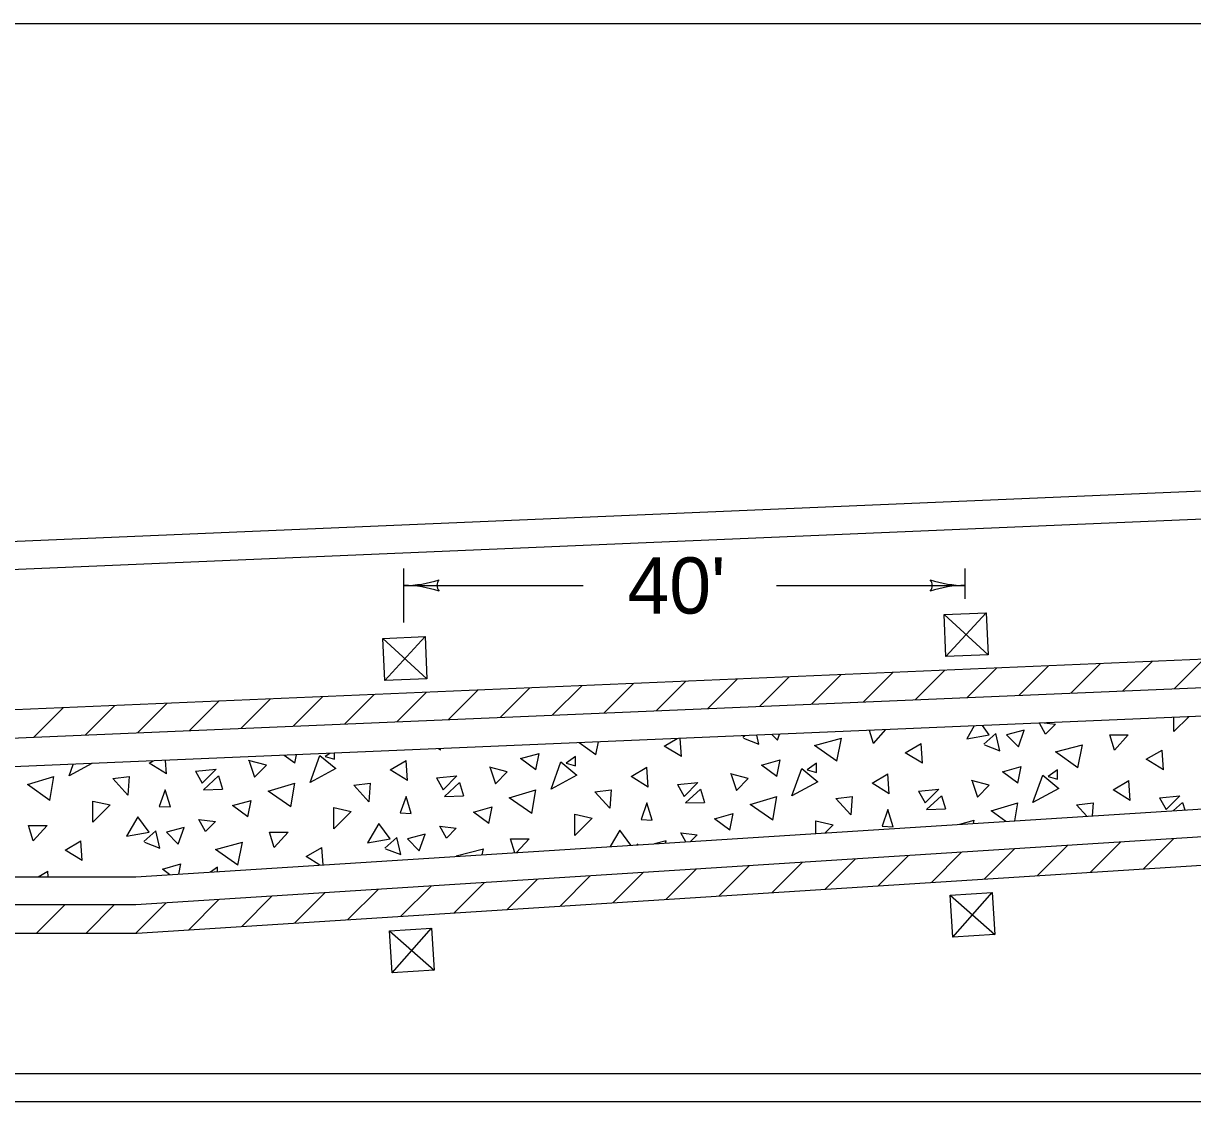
# Model space of a CAD drawing. Extents: x 1007 to 1035.5, y 1000.5 to 1021.5.
# Drawn here: x 1019.955 to 1024.118, y 1017.663 to 1021.5 of the extents above; entities that cross this region are included whole.
import ezdxf

# ---------------------------------------------------------------- set-up
doc = ezdxf.new("R2010")
doc.units = 0
doc.layers.add('Level 1', color=7, linetype='Continuous')
doc.layers.add('Level 10', color=7, linetype='Continuous')

msp = doc.modelspace()

# ---------------------------------------------------------------- linework, layer by layer
at = {"layer": 'Level 1'}
for p, q in [((1023.2335, 1019.3959), (1023.3833, 1019.4023)), ((1023.2398, 1019.2461), (1023.2335, 1019.3959)), ((1023.2335, 1019.3959), (1023.3897, 1019.2524)), ((1023.2398, 1019.2461), (1023.3833, 1019.4023)), ((1023.3833, 1019.4023), (1023.3897, 1019.2524)), ((1021.2353, 1019.311), (1021.3852, 1019.3174)), ((1021.2417, 1019.1612), (1021.3852, 1019.3174)), ((1021.3852, 1019.3174), (1021.3915, 1019.1675)), ((1030.3558, 1019.3), (1015.4558, 1018.6625)), ((1021.2417, 1019.1612), (1021.2353, 1019.311)), ((1021.2353, 1019.311), (1021.3915, 1019.1675)), ((1023.3897, 1019.2524), (1023.2398, 1019.2461)), ((1023.8693, 1019.1243), (1023.9738, 1019.2289)), ((1024.0538, 1019.1323), (1024.1584, 1019.2368)), ((1022.9462, 1019.0852), (1023.0507, 1019.1897)), ((1023.1308, 1019.093), (1023.2353, 1019.1975)), ((1023.3154, 1019.1008), (1023.4199, 1019.2053)), ((1023.5, 1019.1087), (1023.6045, 1019.2132)), ((1023.6847, 1019.1165), (1023.7892, 1019.221)), ((1021.3915, 1019.1675), (1021.2417, 1019.1612)), ((1022.0231, 1019.0459), (1022.1276, 1019.1504)), ((1022.2077, 1019.0538), (1022.3122, 1019.1583)), ((1022.3923, 1019.0617), (1022.4968, 1019.1662)), ((1022.5769, 1019.0695), (1022.6814, 1019.174)), ((1022.7615, 1019.0773), (1022.8661, 1019.1818)), ((1020.9153, 1018.9989), (1021.0198, 1019.1034)), ((1021.1, 1019.0068), (1021.2045, 1019.1113)), ((1021.2846, 1019.0146), (1021.3891, 1019.1191)), ((1021.4692, 1019.0224), (1021.5737, 1019.1269)), ((1021.6538, 1019.0303), (1021.7583, 1019.1348)), ((1021.8384, 1019.0381), (1021.9429, 1019.1426)), ((1019.9923, 1018.9597), (1020.0968, 1019.0642)), ((1020.1768, 1018.9675), (1020.2813, 1019.072)), ((1020.3558, 1018.4625), (1030.3558, 1019.1)), ((1020.3615, 1018.9753), (1020.466, 1019.0798)), ((1020.5461, 1018.9833), (1020.6506, 1019.0878)), ((1020.7308, 1018.9911), (1020.8353, 1019.0956)), ((1024.0517, 1018.9798), (1024.1043, 1019.0325)), ((1022.9816, 1018.9373), (1023.0263, 1018.9864)), ((1023.3408, 1018.9998), (1023.3139, 1018.9538)), ((1023.394, 1018.968), (1023.3696, 1019.0011)), ((1023.5189, 1018.9845), (1023.4553, 1018.968)), ((1023.4978, 1018.9256), (1023.5189, 1018.9845)), ((1023.5943, 1018.9703), (1023.6298, 1019.0058)), ((1021.9939, 1018.8973), (1022.003, 1018.9426)), ((1022.298, 1018.8903), (1022.2937, 1018.9551)), ((1022.5243, 1018.9649), (1022.5172, 1018.9586)), ((1022.5196, 1018.9563), (1022.5738, 1018.935)), ((1022.5738, 1018.935), (1022.5664, 1018.9668)), ((1022.6199, 1018.969), (1022.6398, 1018.9492)), ((1022.6398, 1018.9492), (1022.6473, 1018.9702)), ((1022.8519, 1018.8738), (1022.8684, 1018.9563)), ((1023.156, 1018.8667), (1023.1513, 1018.9373)), ((1023.3139, 1018.9538), (1023.394, 1018.968)), ((1023.4176, 1018.9728), (1023.3752, 1018.935)), ((1023.4318, 1018.9114), (1023.4176, 1018.9728)), ((1023.4553, 1018.968), (1023.4978, 1018.9256)), ((1023.8395, 1018.9138), (1023.889, 1018.968)), ((1020.9215, 1018.8667), (1020.9275, 1018.8966)), ((1021.0459, 1018.9017), (1021.0299, 1018.8903)), ((1021.0629, 1018.8808), (1021.0629, 1018.9024)), ((1021.4401, 1018.9138), (1021.4398, 1018.9185)), ((1021.7795, 1018.8431), (1021.7913, 1018.902)), ((1023.3775, 1018.9327), (1023.4318, 1018.9114)), ((1023.7098, 1018.8502), (1023.7263, 1018.9327)), ((1024.0139, 1018.8431), (1024.0092, 1018.9138)), ((1020.1987, 1018.8654), (1020.1178, 1018.8218)), ((1020.1178, 1018.8218), (1020.1327, 1018.8626)), ((1020.4643, 1018.8289), (1020.4611, 1018.8767)), ((1020.8202, 1018.8596), (1020.7565, 1018.8761)), ((1020.7588, 1018.8738), (1020.7778, 1018.8172)), ((1020.7778, 1018.8172), (1020.8202, 1018.8596)), ((1020.9758, 1018.7983), (1021.0111, 1018.8949)), ((1021.0111, 1018.8949), (1021.0677, 1018.8478)), ((1021.0299, 1018.8903), (1021.0629, 1018.8808)), ((1021.3222, 1018.8053), (1021.3175, 1018.8761)), ((1021.8337, 1018.7748), (1021.869, 1018.8713)), ((1021.869, 1018.8713), (1021.9256, 1018.8243)), ((1021.9209, 1018.8903), (1021.8879, 1018.8667)), ((1021.8879, 1018.8667), (1021.9209, 1018.8573)), ((1021.9209, 1018.8573), (1021.9209, 1018.8903)), ((1022.6374, 1018.8195), (1022.6492, 1018.8784)), ((1022.7788, 1018.8667), (1022.7458, 1018.8431)), ((1022.7788, 1018.8337), (1022.7788, 1018.8667)), ((1023.4953, 1018.7959), (1023.5072, 1018.8548)), ((1020.0494, 1018.7347), (1020.0636, 1018.8195)), ((1020.2733, 1018.8124), (1020.3323, 1018.8195)), ((1020.3275, 1018.7535), (1020.2733, 1018.8124)), ((1020.3323, 1018.8195), (1020.3275, 1018.7535)), ((1020.5679, 1018.8383), (1020.641, 1018.8454)), ((1020.5679, 1018.8383), (1020.5915, 1018.7959)), ((1020.5915, 1018.7959), (1020.641, 1018.8454)), ((1020.5963, 1018.7723), (1020.6504, 1018.8218)), ((1020.6504, 1018.8218), (1020.6646, 1018.7748)), ((1021.0677, 1018.8478), (1020.9758, 1018.7983)), ((1021.4259, 1018.8148), (1021.499, 1018.8218)), ((1021.4259, 1018.8148), (1021.4495, 1018.7723)), ((1021.4495, 1018.7723), (1021.499, 1018.8218)), ((1021.6781, 1018.836), (1021.6145, 1018.8525)), ((1021.6168, 1018.8502), (1021.6357, 1018.7936)), ((1021.6357, 1018.7936), (1021.6781, 1018.836)), ((1021.9256, 1018.8243), (1021.8337, 1018.7748)), ((1022.1802, 1018.7818), (1022.1754, 1018.8525)), ((1022.5361, 1018.8124), (1022.4724, 1018.8289)), ((1022.4748, 1018.8266), (1022.4937, 1018.77)), ((1022.4937, 1018.77), (1022.5361, 1018.8124)), ((1022.6917, 1018.7512), (1022.727, 1018.8478)), ((1022.727, 1018.8478), (1022.7836, 1018.8007)), ((1022.7458, 1018.8431), (1022.7788, 1018.8337)), ((1023.0381, 1018.7583), (1023.0334, 1018.8289)), ((1023.5496, 1018.7276), (1023.5849, 1018.8243)), ((1023.5849, 1018.8243), (1023.6415, 1018.7771)), ((1023.6368, 1018.8431), (1023.6038, 1018.8195)), ((1023.6038, 1018.8195), (1023.6368, 1018.8101)), ((1023.6368, 1018.8101), (1023.6368, 1018.8431)), ((1020.4595, 1018.7723), (1020.4383, 1018.7134)), ((1020.4784, 1018.7111), (1020.4595, 1018.7723)), ((1020.5963, 1018.7723), (1020.6646, 1018.7748)), ((1020.9073, 1018.7111), (1020.9215, 1018.7959)), ((1021.1313, 1018.7888), (1021.1902, 1018.7959)), ((1021.1855, 1018.7299), (1021.1313, 1018.7888)), ((1021.1902, 1018.7959), (1021.1855, 1018.7299)), ((1021.4542, 1018.7488), (1021.5084, 1018.7983)), ((1021.5084, 1018.7983), (1021.5226, 1018.7512)), ((1021.7653, 1018.6875), (1021.7795, 1018.7723)), ((1021.9893, 1018.7653), (1022.0482, 1018.7723)), ((1022.0482, 1018.7723), (1022.0434, 1018.7064)), ((1022.2838, 1018.7913), (1022.3569, 1018.7983)), ((1022.2838, 1018.7913), (1022.3074, 1018.7488)), ((1022.3074, 1018.7488), (1022.3569, 1018.7983)), ((1022.3122, 1018.7253), (1022.3663, 1018.7748)), ((1022.3663, 1018.7748), (1022.3805, 1018.7276)), ((1022.7836, 1018.8007), (1022.6917, 1018.7512)), ((1023.1418, 1018.7677), (1023.2149, 1018.7748)), ((1023.1654, 1018.7253), (1023.2149, 1018.7748)), ((1023.394, 1018.7888), (1023.3304, 1018.8053)), ((1023.3328, 1018.803), (1023.3516, 1018.7464)), ((1023.3516, 1018.7464), (1023.394, 1018.7888)), ((1023.6415, 1018.7771), (1023.5496, 1018.7276)), ((1023.8961, 1018.7347), (1023.8913, 1018.8053)), ((1020.7542, 1018.6758), (1020.7659, 1018.7347)), ((1021.3175, 1018.7488), (1021.2963, 1018.6899)), ((1021.3363, 1018.6875), (1021.3175, 1018.7488)), ((1021.4542, 1018.7488), (1021.5226, 1018.7512)), ((1022.0434, 1018.7064), (1021.9893, 1018.7653)), ((1022.6233, 1018.6639), (1022.6374, 1018.7488)), ((1022.8472, 1018.7418), (1022.9061, 1018.7488)), ((1022.9014, 1018.6828), (1022.8472, 1018.7418)), ((1022.9061, 1018.7488), (1022.9014, 1018.6828)), ((1023.1418, 1018.7677), (1023.1654, 1018.7253)), ((1023.1701, 1018.7017), (1023.2243, 1018.7512)), ((1023.2243, 1018.7512), (1023.2384, 1018.704)), ((1023.9998, 1018.7441), (1024.0728, 1018.7512)), ((1023.9998, 1018.7441), (1024.0233, 1018.7017)), ((1024.0233, 1018.7017), (1024.0728, 1018.7512)), ((1020.2026, 1018.6569), (1020.2639, 1018.7182)), ((1020.4383, 1018.7134), (1020.4784, 1018.7111)), ((1021.0606, 1018.6333), (1021.1218, 1018.6946)), ((1021.2963, 1018.6899), (1021.3363, 1018.6875)), ((1021.6121, 1018.6522), (1021.6239, 1018.7111)), ((1022.1754, 1018.7253), (1022.1543, 1018.6663)), ((1022.1943, 1018.6639), (1022.1754, 1018.7253)), ((1022.3122, 1018.7253), (1022.3805, 1018.7276)), ((1022.4701, 1018.6286), (1022.4818, 1018.6875)), ((1023.0334, 1018.7017), (1023.0122, 1018.6428)), ((1023.0523, 1018.6404), (1023.0334, 1018.7017)), ((1023.1701, 1018.7017), (1023.2384, 1018.704)), ((1023.4848, 1018.662), (1023.4953, 1018.7253)), ((1023.7052, 1018.7182), (1023.7641, 1018.7253)), ((1023.7418, 1018.6783), (1023.7052, 1018.7182)), ((1023.7641, 1018.7253), (1023.7608, 1018.6796)), ((1024.0499, 1018.698), (1024.0823, 1018.7276)), ((1024.0823, 1018.7276), (1024.0903, 1018.7006)), ((1020.3629, 1018.6758), (1020.3228, 1018.6074)), ((1020.403, 1018.6215), (1020.3629, 1018.6758)), ((1020.6033, 1018.6239), (1020.6387, 1018.6593)), ((1021.2208, 1018.6522), (1021.1808, 1018.5838)), ((1021.2609, 1018.5979), (1021.2208, 1018.6522)), ((1021.9185, 1018.6098), (1021.9798, 1018.671)), ((1022.1543, 1018.6663), (1022.1943, 1018.6639)), ((1022.8093, 1018.6189), (1022.8378, 1018.6474)), ((1023.3376, 1018.6526), (1023.3398, 1018.6639)), ((1019.9905, 1018.5909), (1020.04, 1018.6451)), ((1020.3228, 1018.6074), (1020.403, 1018.6215)), ((1020.4265, 1018.6263), (1020.3841, 1018.5885)), ((1020.4407, 1018.5649), (1020.4265, 1018.6263)), ((1020.5279, 1018.638), (1020.4643, 1018.6215)), ((1020.4643, 1018.6215), (1020.5067, 1018.5791)), ((1020.5067, 1018.5791), (1020.5279, 1018.638)), ((1020.8484, 1018.5673), (1020.8979, 1018.6215)), ((1021.3858, 1018.6144), (1021.3222, 1018.5979)), ((1021.3646, 1018.5555), (1021.3858, 1018.6144)), ((1021.4613, 1018.6003), (1021.4966, 1018.6357)), ((1022.0788, 1018.6286), (1022.0446, 1018.5702)), ((1022.1185, 1018.5749), (1022.0788, 1018.6286)), ((1022.3309, 1018.5884), (1022.3546, 1018.6121)), ((1023.0122, 1018.6428), (1023.0523, 1018.6404)), ((1020.1649, 1018.5202), (1020.1602, 1018.5909)), ((1020.3865, 1018.5862), (1020.4407, 1018.5649)), ((1020.7188, 1018.5037), (1020.7353, 1018.5862)), ((1021.0223, 1018.505), (1021.0182, 1018.5673)), ((1021.1808, 1018.5838), (1021.2609, 1018.5979)), ((1021.2845, 1018.6027), (1021.2421, 1018.5649)), ((1021.2444, 1018.5626), (1021.2987, 1018.5414)), ((1021.2987, 1018.5414), (1021.2845, 1018.6027)), ((1021.3222, 1018.5979), (1021.3646, 1018.5555)), ((1021.5889, 1018.5411), (1021.5933, 1018.5626)), ((1021.7112, 1018.5489), (1021.7559, 1018.5979)), ((1022.1424, 1018.5791), (1022.1392, 1018.5762)), ((1022.143, 1018.5764), (1022.1424, 1018.5791)), ((1022.2438, 1018.5909), (1022.2027, 1018.5803)), ((1022.2408, 1018.5827), (1022.2438, 1018.5909)), ((1023.5653, 1018.4669), (1023.6723, 1018.5739)), ((1023.7542, 1018.4789), (1023.8612, 1018.586)), ((1023.943, 1018.491), (1024.05, 1018.598)), ((1022.8101, 1018.4188), (1022.9171, 1018.5258)), ((1022.9989, 1018.4308), (1023.1059, 1018.5378)), ((1023.1878, 1018.4428), (1023.2948, 1018.5498)), ((1023.3765, 1018.4548), (1023.4836, 1018.5619)), ((1020.0437, 1018.4625), (1020.0423, 1018.4825)), ((1020.5088, 1018.4723), (1020.5161, 1018.5084)), ((1020.6458, 1018.4966), (1020.6218, 1018.4795)), ((1020.6458, 1018.481), (1020.6458, 1018.4966)), ((1022.2437, 1018.3827), (1022.3507, 1018.4897)), ((1022.4324, 1018.3947), (1022.5395, 1018.5018)), ((1022.6213, 1018.4068), (1022.7283, 1018.5138)), ((1015.4558, 1018.4625), (1020.3558, 1018.4625)), ((1020.5939, 1018.4778), (1020.594, 1018.4777)), ((1020.5939, 1018.4777), (1020.5939, 1018.4778)), ((1021.4884, 1018.3345), (1021.5954, 1018.4415)), ((1021.6772, 1018.3465), (1021.7843, 1018.4536)), ((1021.866, 1018.3586), (1021.973, 1018.4656)), ((1022.0548, 1018.3706), (1022.1618, 1018.4777)), ((1020.9219, 1018.2984), (1021.029, 1018.4054)), ((1021.1108, 1018.3104), (1021.2178, 1018.4174)), ((1021.2996, 1018.3225), (1021.4066, 1018.4295)), ((1023.2544, 1018.3972), (1023.4042, 1018.4068)), ((1023.264, 1018.2475), (1023.2544, 1018.3972)), ((1023.2544, 1018.3972), (1023.4137, 1018.2571)), ((1023.264, 1018.2475), (1023.4042, 1018.4068)), ((1023.4042, 1018.4068), (1023.4137, 1018.2571)), ((1020.0022, 1018.2625), (1020.1022, 1018.3625)), ((1020.1789, 1018.2625), (1020.2789, 1018.3625)), ((1020.3558, 1018.2625), (1020.4625, 1018.3693)), ((1020.5443, 1018.2743), (1020.6513, 1018.3813)), ((1020.7332, 1018.2863), (1020.8402, 1018.3934)), ((1021.2585, 1018.2699), (1021.4083, 1018.2795)), ((1021.2681, 1018.1203), (1021.4083, 1018.2795)), ((1021.4083, 1018.2795), (1021.4178, 1018.1298)), ((1021.2681, 1018.1203), (1021.2585, 1018.2699)), ((1021.2585, 1018.2699), (1021.4178, 1018.1298)), ((1023.4137, 1018.2571), (1023.264, 1018.2475)), ((1021.4178, 1018.1298), (1021.2681, 1018.1203))]:
    msp.add_line(p, q, dxfattribs=at)
for points in [[(1007.5, 1019.1625), (1010.3558, 1019.1625), (1015.3492, 1019.4625), (1030.3558, 1020.1), (1035, 1020.1)], [(1007.5, 1019.0625), (1010.3588, 1019.0625), (1015.3543, 1019.3627), (1030.3578, 1020), (1035, 1020)], [(1021.3103, 1019.3674), (1021.3103, 1019.5602)], [(1023.3084, 1019.4523), (1023.3084, 1019.5602)], [(1035, 1019.5), (1030.3558, 1019.5), (1015.3492, 1018.8625), (1010.2558, 1018.5565)], [(1021.3103, 1019.4995), (1021.948, 1019.4995)], [(1022.6363, 1019.4995), (1023.3084, 1019.4995)], [(1014.9751, 1018.7399), (1015.3543, 1018.7627), (1030.3578, 1019.4), (1035, 1019.4)], [(1024.0517, 1018.9798), (1024.0517, 1019.0303)], [(1035, 1019), (1030.3558, 1019), (1020.3558, 1018.3625), (1015.3524, 1018.3625)], [(1022.9816, 1018.9373), (1022.9674, 1018.9839)], [(1023.5943, 1018.9703), (1023.5725, 1019.0098)], [(1023.5897, 1019.0105), (1023.6298, 1019.0058)], [(1021.9939, 1018.8973), (1021.9339, 1018.9397)], [(1022.298, 1018.8903), (1022.2368, 1018.9279), (1022.2824, 1018.9546)], [(1022.8519, 1018.8738), (1022.7718, 1018.9303), (1022.8684, 1018.9563)], [(1023.156, 1018.8667), (1023.0947, 1018.9043), (1023.1513, 1018.9373)], [(1023.8395, 1018.9138), (1023.823, 1018.968), (1023.889, 1018.968)], [(1007.5, 1018.2625), (1020.3589, 1018.2625), (1030.3589, 1018.9), (1035, 1018.9)], [(1021.4401, 1018.9138), (1021.4329, 1018.9183)], [(1021.7795, 1018.8431), (1021.7253, 1018.8832), (1021.7913, 1018.902)], [(1023.7098, 1018.8502), (1023.6298, 1018.9068), (1023.7263, 1018.9327)], [(1024.0139, 1018.8431), (1023.9527, 1018.8808), (1024.0092, 1018.9138)], [(1020.4643, 1018.8289), (1020.403, 1018.8667), (1020.4168, 1018.8748)], [(1020.9215, 1018.8667), (1020.8836, 1018.8948)], [(1021.3222, 1018.8053), (1021.2609, 1018.8431), (1021.3175, 1018.8761)], [(1022.6374, 1018.8195), (1022.5832, 1018.8596), (1022.6492, 1018.8784)], [(1023.4953, 1018.7959), (1023.4412, 1018.836), (1023.5072, 1018.8548)], [(1020.0494, 1018.7347), (1019.9693, 1018.7913), (1020.0636, 1018.8195)], [(1022.1802, 1018.7818), (1022.1188, 1018.8195), (1022.1754, 1018.8525)], [(1023.0381, 1018.7583), (1022.9768, 1018.7959), (1023.0334, 1018.8289)], [(1020.9073, 1018.7111), (1020.8273, 1018.7677), (1020.9215, 1018.7959)], [(1021.7653, 1018.6875), (1021.6852, 1018.7441), (1021.7795, 1018.7723)], [(1023.8961, 1018.7347), (1023.8348, 1018.7723), (1023.8913, 1018.8053)], [(1020.2026, 1018.6569), (1020.2026, 1018.7323), (1020.2639, 1018.7182)], [(1020.7542, 1018.6758), (1020.6999, 1018.7158), (1020.7659, 1018.7347)], [(1022.6233, 1018.6639), (1022.5432, 1018.7205), (1022.6374, 1018.7488)], [(1021.0606, 1018.6333), (1021.0606, 1018.7088), (1021.1218, 1018.6946)], [(1021.6121, 1018.6522), (1021.5579, 1018.6923), (1021.6239, 1018.7111)], [(1022.4701, 1018.6286), (1022.4158, 1018.6687), (1022.4818, 1018.6875)], [(1023.4535, 1018.66), (1023.4011, 1018.6969), (1023.4953, 1018.7253)], [(1020.6033, 1018.6239), (1020.5798, 1018.6663), (1020.6387, 1018.6593)], [(1021.9185, 1018.6098), (1021.9185, 1018.6852), (1021.9798, 1018.671)], [(1022.7765, 1018.6168), (1022.7765, 1018.6616), (1022.8378, 1018.6474)], [(1023.2894, 1018.6495), (1023.3398, 1018.6639)], [(1019.9905, 1018.5909), (1019.974, 1018.6451), (1020.04, 1018.6451)], [(1020.8484, 1018.5673), (1020.8319, 1018.6215), (1020.8979, 1018.6215)], [(1021.4613, 1018.6003), (1021.4377, 1018.6428), (1021.4966, 1018.6357)], [(1022.3134, 1018.5873), (1022.2957, 1018.6192), (1022.3546, 1018.6121)], [(1020.1649, 1018.5202), (1020.1036, 1018.5579), (1020.1602, 1018.5909)], [(1020.7188, 1018.5037), (1020.6387, 1018.5603), (1020.7353, 1018.5862)], [(1021.0104, 1018.5043), (1020.9616, 1018.5343), (1021.0182, 1018.5673)], [(1021.4984, 1018.5353), (1021.4966, 1018.5367), (1021.5933, 1018.5626)], [(1021.705, 1018.5485), (1021.6899, 1018.5979), (1021.7559, 1018.5979)], [(1020.008, 1018.4625), (1020.0423, 1018.4825)], [(1020.4763, 1018.4702), (1020.4501, 1018.4895), (1020.5161, 1018.5084)], [(1007.4932, 1017.7625), (1035, 1017.7625)], [(1007.5, 1017.6625), (1035, 1017.6625)]]:
    msp.add_lwpolyline(points, dxfattribs=at)
for centre, radius, start, end in [((1021.3103, 1019.8901), 0.3906, 270, 288.6688), ((1021.4588, 1019.4995), 0.0312, 138.7746, 220.8913), ((1023.1599, 1019.4995), 0.0312, 318.7746, 40.8913), ((1023.3084, 1019.8901), 0.3906, 251.3472, 269.9939), ((1021.3103, 1019.8901), 0.3906, 269.9878, 270), ((1021.3103, 1019.1089), 0.3906, 71.3472, 89.9939), ((1023.3084, 1019.1089), 0.3906, 90, 108.6688), ((1023.3084, 1019.1089), 0.3906, 89.9878, 90)]:
    msp.add_arc(centre, radius, start, end, dxfattribs=at)
at = {"layer": 'Level 10'}
msp.add_line((1007, 1021.5), (1035.5, 1021.5), dxfattribs=at)

# ---------------------------------------------------------------- texts
at = {"layer": 'Level 1'}
msp.add_text("40'", height=0.2, dxfattribs=at).set_placement((1022.1062, 1019.3995))

doc.saveas('drawing.dxf')
